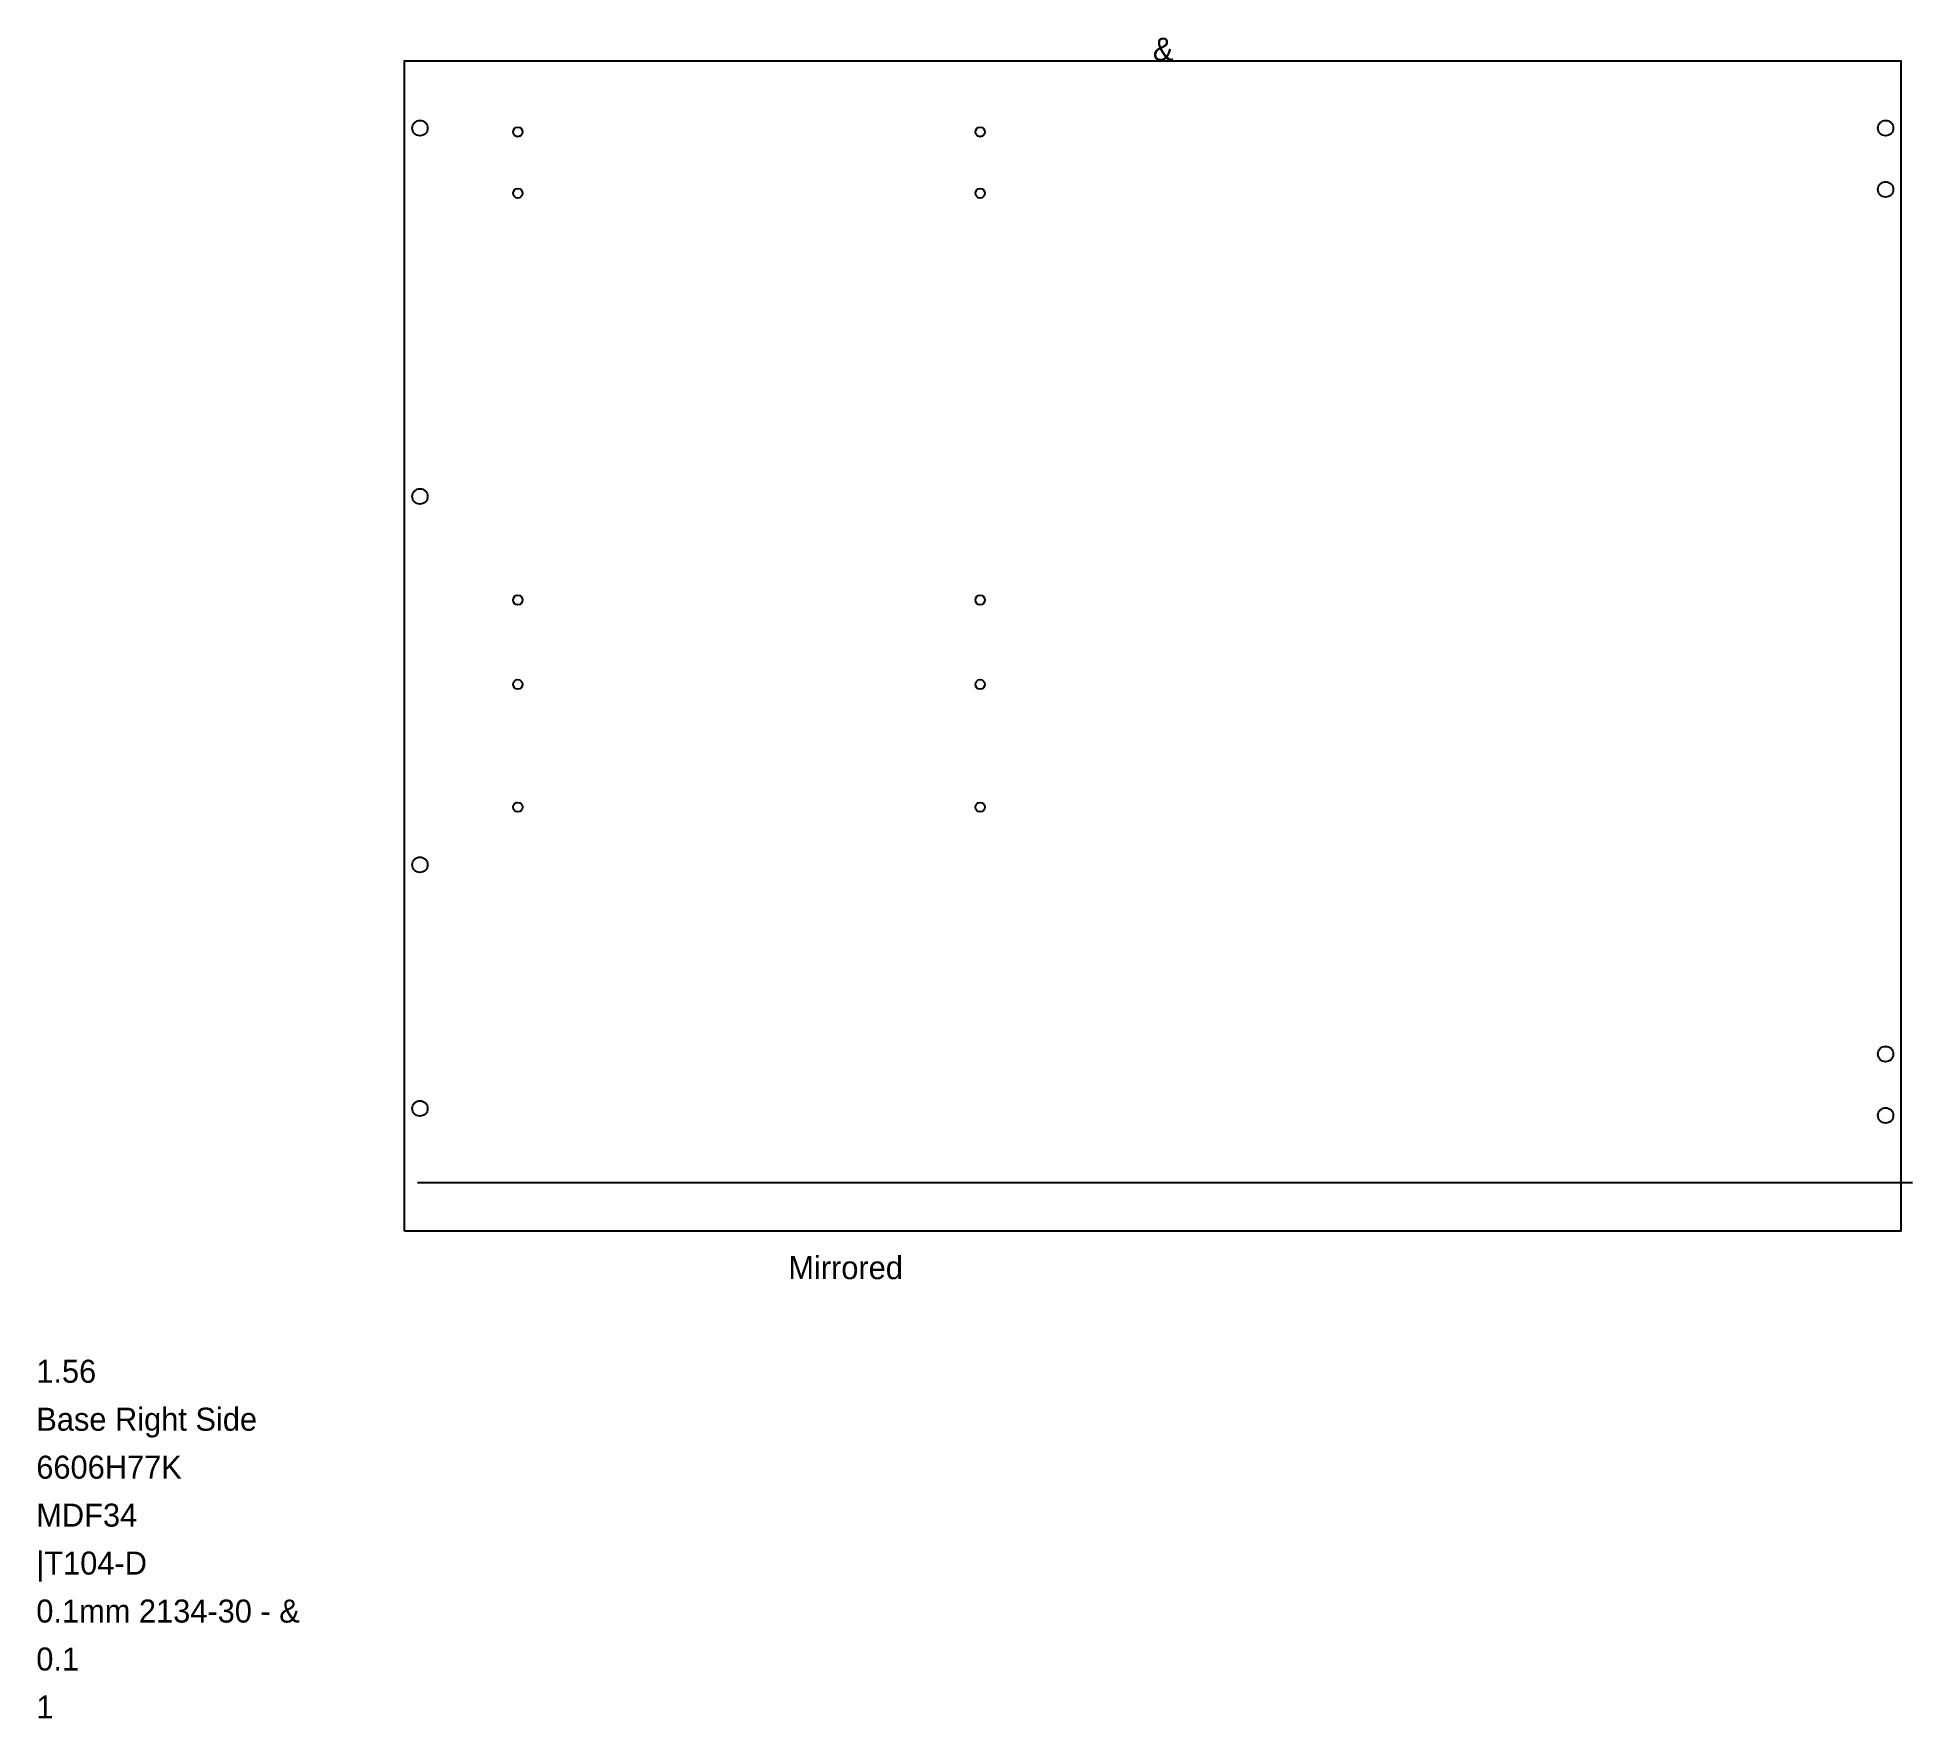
# Model space of a CAD drawing. Header units: metres. Extents: x -191 to 786, y -254 to 622.
import ezdxf

# ---------------------------------------------------------------- set-up
doc = ezdxf.new("R2010")
doc.units = ezdxf.units.M

msp = doc.modelspace()

# ---------------------------------------------------------------- linework, layer by layer
at = {"layer": 'BORDER_Z19P0', "color": 7}
msp.add_lwpolyline([(0, 0), (0, 610), (780, 610), (780, 0)], close=True, dxfattribs=at)
at = {"layer": 'ROUTE_Z6P85LT109', "color": 3}
msp.add_lwpolyline([(6.65, 25.35), (786, 25.35)], dxfattribs=at)
at = {"layer": 'VBORE_Z13P0', "color": 3}
for centre in [(8, 575), (772, 575), (772, 543), (8, 383), (8, 191), (772, 92.35), (8, 64), (772, 60.35)]:
    msp.add_circle(centre, 4, dxfattribs=at)
at = {"layer": 'VBORE_Z13P5', "color": 3}
for centre in [(59, 573), (300, 573), (59, 541), (300, 541), (59, 329), (300, 329), (59, 285), (300, 285), (59, 221), (300, 221)]:
    msp.add_circle(centre, 2.5, dxfattribs=at)

# ---------------------------------------------------------------- texts
at = {"layer": 'BOTTOMEB', "color": 1}
msp.add_text('0.1mm 2134-30 - &', height=12, dxfattribs=at).set_placement((-192, -204))
at = {"layer": 'BOTTOMEBTHICKNESS', "color": 1}
msp.add_text('0.1', height=12, dxfattribs=at).set_placement((-192, -229))
at = {"layer": 'DESCRIPTION', "color": 1}
msp.add_text('Base Right Side', height=12, dxfattribs=at).set_placement((-192, -104))
at = {"layer": 'FILENAME', "color": 1}
msp.add_text('6606H77K', height=12, dxfattribs=at).set_placement((-192, -129))
at = {"layer": 'FORTHSYMBOL', "color": 1}
msp.add_text('&', height=12, dxfattribs=at).set_placement((390, 610.12))
at = {"layer": 'ITEMNUMBER', "color": 1}
msp.add_text('1.56', height=12, dxfattribs=at).set_placement((-192, -79))
at = {"layer": 'MATERIALCODE', "color": 1}
msp.add_text('|T104-D', height=12, dxfattribs=at).set_placement((-192, -179))
at = {"layer": 'MATERIALNAME', "color": 1}
msp.add_text('MDF34', height=12, dxfattribs=at).set_placement((-192, -154))
at = {"layer": 'Qty', "color": 1}
msp.add_text('1', height=12, dxfattribs=at).set_placement((-192, -254))
at = {"layer": 'RUNFIELD', "color": 1}
msp.add_text('Mirrored', height=12, dxfattribs=at).set_placement((200, -25))

doc.saveas('drawing.dxf')
